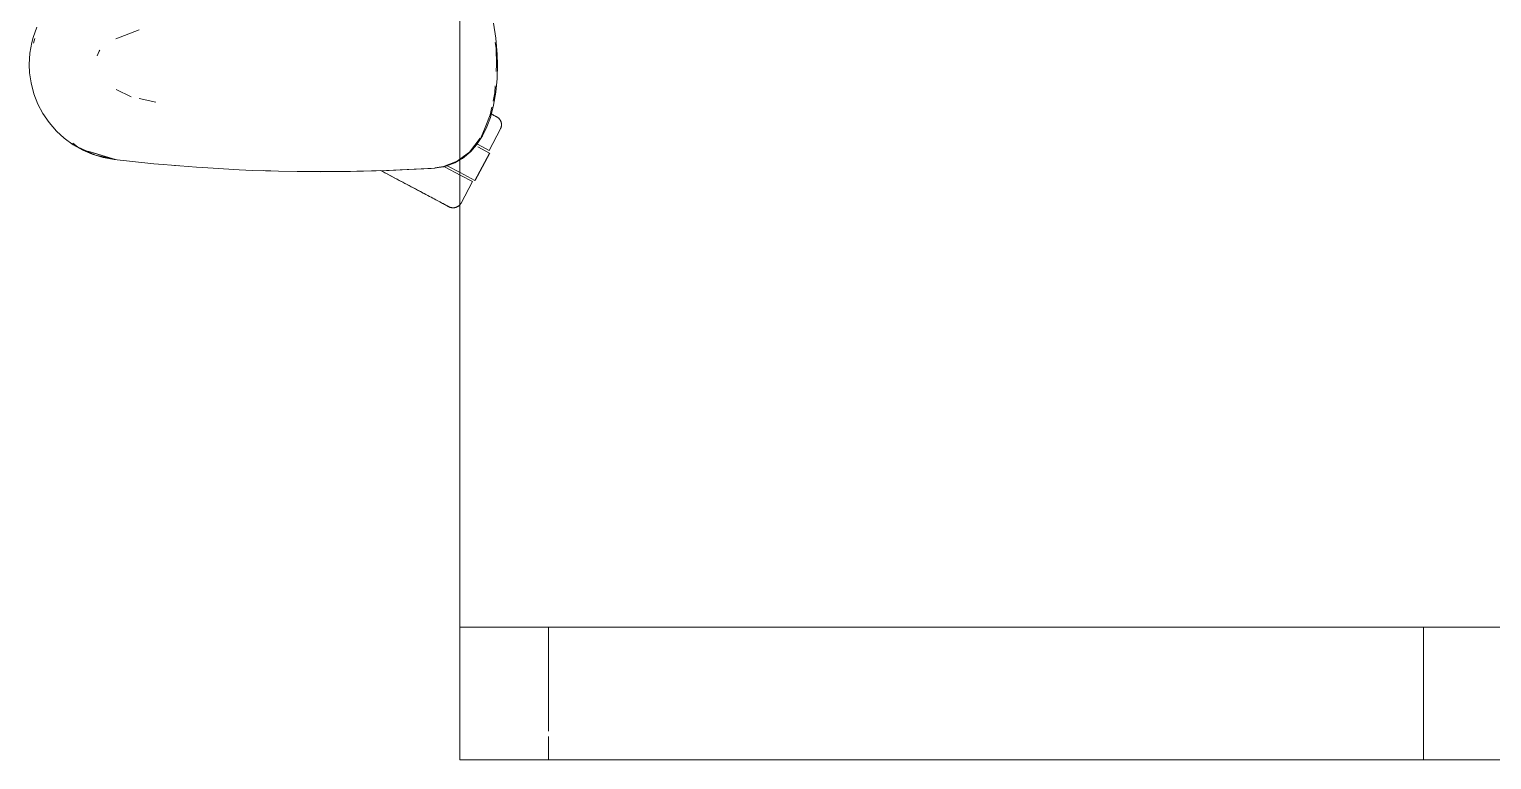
# Model space of a CAD drawing. Header units: millimetres. Extents: x 90978 to 295199, y -4084 to 97293.
# Drawn here: x 201453 to 202113, y 30563 to 30893 of the extents above; entities that cross this region are included whole.
import ezdxf

# ---------------------------------------------------------------- set-up
doc = ezdxf.new("R2010")
doc.units = ezdxf.units.MM
doc.header["$MEASUREMENT"] = 0
doc.layers.add('G-IMPT', color=8, linetype='CONTINUOUS', lineweight=9)
doc.layers.add('I-FURN', color=8, linetype='CONTINUOUS', lineweight=9)

msp = doc.modelspace()

# ---------------------------------------------------------------- linework, layer by layer
at = {"layer": 'G-IMPT'}
for p, q in [((201456.09, 30893.82), (201454.38, 30889.05)), ((201502.22, 30892.65), (201491.79, 30888.51)), ((201662.18, 30895.52), (201663.3, 30888.75)), ((201452.93, 30881.97), (201453.81, 30886.92)), ((201453.81, 30886.92), (201454.38, 30889.05)), ((201455.17, 30888.61), (201454.56, 30886.58)), ((201484.26, 30882.98), (201484.56, 30883.43)), ((201663.36, 30884.1), (201662.97, 30886.88)), ((201663.88, 30881.44), (201663.3, 30888.75)), ((201663.36, 30884.1), (201663.59, 30876.93)), ((201452.64, 30876.93), (201452.93, 30881.97)), ((201452.64, 30876.93), (201452.81, 30873.08)), ((201483.25, 30880.76), (201484.26, 30882.98)), ((201663.4, 30873.82), (201663.59, 30876.93)), ((201663.97, 30876.93), (201663.79, 30870.59)), ((201663.88, 30881.44), (201663.97, 30876.93)), ((201453.45, 30868.57), (201452.81, 30873.08)), ((201663.22, 30864.44), (201663.79, 30870.59)), ((201453.45, 30868.57), (201454.72, 30863.7)), ((201456.55, 30858.99), (201454.72, 30863.7)), ((201491.88, 30865.55), (201498.67, 30862.29)), ((201662.04, 30860.38), (201662.8, 30864.11)), ((201663.22, 30864.44), (201662.22, 30858.51)), ((201662.8, 30864.11), (201663, 30867.31)), ((201458.74, 30854.83), (201456.55, 30858.99)), ((201509.71, 30859.95), (201502.28, 30861.52)), ((201660.77, 30854.14), (201661.47, 30857.61)), ((201660.79, 30853.03), (201662.22, 30858.51)), ((201458.74, 30854.83), (201461.57, 30850.66)), ((201461.57, 30850.66), (201464.89, 30846.83)), ((201660.77, 30854.14), (201658.44, 30848.52)), ((201660.79, 30853.03), (201659.2, 30848.7)), ((201468.33, 30843.66), (201464.89, 30846.83)), ((201657.22, 30844.62), (201654.57, 30840.57)), ((201656.6, 30844.13), (201658.44, 30848.52)), ((201657.22, 30844.62), (201659.2, 30848.7)), ((201468.33, 30843.66), (201472.41, 30840.67)), ((201472.37, 30841.36), (201474.48, 30839.76)), ((201476.85, 30838.15), (201472.41, 30840.67)), ((201482.54, 30836.02), (201474.48, 30839.76)), ((201476.85, 30838.15), (201481.09, 30836.34)), ((201491.51, 30833.98), (201479.05, 30837.81)), ((201479.05, 30837.81), (201488.2, 30834.9)), ((201646.96, 30834.07), (201651.38, 30837.34)), ((201648.16, 30834.46), (201651.9, 30837.54)), ((201651.38, 30837.34), (201656.23, 30843.65)), ((201654.57, 30840.57), (201651.9, 30837.54)), ((201481.09, 30836.34), (201485.96, 30834.88)), ((201482.54, 30836.02), (201490.95, 30834.11)), ((201491, 30833.98), (201485.96, 30834.88)), ((201491.51, 30833.98), (201488.2, 30834.9)), ((201508.93, 30832.07), (201491, 30833.98)), ((201513.06, 30831.73), (201508.93, 30832.07)), ((201528.11, 30830.48), (201513.06, 30831.73)), ((201519.93, 30831.13), (201518.25, 30831.3)), ((201528.11, 30830.48), (201533.2, 30830.16)), ((201639.56, 30830.76), (201635.71, 30830.18)), ((201639.74, 30830.74), (201637.34, 30830.3)), ((201639.56, 30830.76), (201645.76, 30833.17)), ((201639.74, 30830.74), (201641.08, 30831.11)), ((201644.73, 30832.5), (201641.08, 30831.11)), ((201644.73, 30832.5), (201646.96, 30833.78)), ((201645.76, 30833.17), (201646.96, 30834.07)), ((201646.96, 30833.78), (201648.16, 30834.46)), ((201533.2, 30830.16), (201547.34, 30829.35)), ((201553.36, 30829.09), (201547.34, 30829.35)), ((201553.36, 30829.09), (201565.12, 30828.7)), ((201558.25, 30828.95), (201560.18, 30828.84)), ((201560.18, 30828.84), (201561.68, 30828.83)), ((201573.54, 30828.54), (201565.12, 30828.7)), ((201573.54, 30828.54), (201603.56, 30828.65)), ((201573.54, 30828.54), (201593.73, 30828.49)), ((201573.54, 30828.54), (201584.33, 30828.45)), ((201603.56, 30828.65), (201584.33, 30828.45)), ((201593.73, 30828.49), (201615.12, 30829)), ((201593.73, 30828.49), (201613.91, 30828.96)), ((201593.73, 30828.49), (201603.56, 30828.65)), ((201593.73, 30828.53), (201595.76, 30828.51)), ((201595.76, 30828.51), (201597.68, 30828.58)), ((201603.56, 30828.65), (201615.12, 30829)), ((201613.91, 30828.96), (201635.7, 30830.04)), ((201613.91, 30828.96), (201634.09, 30829.93)), ((201615.12, 30829), (201613.91, 30828.96)), ((201615.12, 30829), (201635.7, 30830.04)), ((201635.7, 30830.04), (201634.09, 30829.93)), ((201635.7, 30830.04), (201637.34, 30830.3))]:
    msp.add_line(p, q, dxfattribs=at)
at = {"layer": 'I-FURN'}
for p, q in [((201646.96, 32162.73), (201646.96, 30562.73)), ((201646.96, 30562.73), (201646.96, 32162.73)), ((201661.11, 30854.61), (201661.47, 30854.42)), ((201661.28, 30854.52), (201661.11, 30854.61)), ((201661.69, 30854.3), (201661.28, 30854.52)), ((201661.47, 30854.42), (201661.86, 30854.21)), ((201662.06, 30854.11), (201661.69, 30854.3)), ((201661.86, 30854.21), (201662.22, 30854.02)), ((201662.4, 30853.93), (201662.06, 30854.11)), ((201662.22, 30854.02), (201662.54, 30853.85)), ((201662.69, 30853.77), (201662.4, 30853.93)), ((201662.54, 30853.85), (201662.82, 30853.7)), ((201662.95, 30853.63), (201662.69, 30853.77)), ((201662.82, 30853.7), (201663.06, 30853.58)), ((201663.17, 30853.52), (201662.95, 30853.63)), ((201663.06, 30853.58), (201663.26, 30853.47)), ((201663.35, 30853.42), (201663.17, 30853.52)), ((201663.26, 30853.47), (201663.42, 30853.38)), ((201663.49, 30853.35), (201663.35, 30853.42)), ((201663.42, 30853.38), (201663.54, 30853.32)), ((201663.59, 30853.29), (201663.49, 30853.35)), ((201663.54, 30853.32), (201663.62, 30853.28)), ((201663.65, 30853.26), (201663.59, 30853.29)), ((201663.62, 30853.28), (201663.67, 30853.25)), ((201663.67, 30853.25), (201663.65, 30853.26)), ((201663.67, 30853.25), (201663.81, 30853.17)), ((201663.67, 30853.25), (201663.67, 30853.25)), ((201663.81, 30853.17), (201663.95, 30853.09)), ((201663.95, 30853.09), (201664.08, 30853)), ((201664.08, 30853), (201664.21, 30852.9)), ((201664.21, 30852.9), (201664.34, 30852.8)), ((201664.34, 30852.8), (201664.46, 30852.7)), ((201664.46, 30852.7), (201664.58, 30852.59)), ((201664.58, 30852.59), (201664.7, 30852.47)), ((201664.7, 30852.47), (201664.8, 30852.36)), ((201664.8, 30852.36), (201664.91, 30852.23)), ((201664.91, 30852.23), (201665.01, 30852.1)), ((201665.01, 30852.1), (201665.1, 30851.97)), ((201665.1, 30851.97), (201665.19, 30851.84)), ((201665.19, 30851.84), (201665.27, 30851.7)), ((201665.27, 30851.7), (201665.35, 30851.56)), ((201665.35, 30851.56), (201665.42, 30851.42)), ((201665.42, 30851.42), (201665.49, 30851.27)), ((201665.49, 30851.27), (201665.55, 30851.12)), ((201665.55, 30851.12), (201665.6, 30850.97)), ((201665.6, 30850.97), (201665.65, 30850.81)), ((201665.65, 30850.81), (201665.69, 30850.66)), ((201665.69, 30850.66), (201665.73, 30850.5)), ((201665.73, 30850.5), (201665.76, 30850.34)), ((201665.76, 30850.34), (201665.78, 30850.18)), ((201660.19, 30838.11), (201665.34, 30847.8)), ((201665.36, 30847.84), (201665.34, 30847.8)), ((201665.43, 30847.98), (201665.36, 30847.84)), ((201665.49, 30848.13), (201665.43, 30847.98)), ((201665.55, 30848.28), (201665.49, 30848.13)), ((201665.61, 30848.43), (201665.55, 30848.28)), ((201665.66, 30848.59), (201665.61, 30848.43)), ((201665.7, 30848.74), (201665.66, 30848.59)), ((201665.73, 30848.9), (201665.7, 30848.74)), ((201665.76, 30849.06), (201665.73, 30848.9)), ((201665.78, 30849.22), (201665.76, 30849.06)), ((201665.78, 30850.18), (201665.8, 30850.02)), ((201665.8, 30849.38), (201665.78, 30849.22)), ((201665.8, 30850.02), (201665.81, 30849.86)), ((201665.81, 30849.54), (201665.8, 30849.38)), ((201665.81, 30849.86), (201665.81, 30849.7)), ((201665.81, 30849.7), (201665.81, 30849.54)), ((201655, 30840.87), (201660.19, 30838.11)), ((201655.08, 30839.7), (201660.37, 30836.88)), ((201640.01, 30830.72), (201647.39, 30826.8)), ((201647.11, 30828.08), (201641.29, 30831.17)), ((201660.37, 30836.88), (201653.8, 30824.52)), ((201653.97, 30824.43), (201660.54, 30836.79)), ((201612.21, 30828.51), (201611.23, 30829.04)), ((201611.68, 30828.8), (201612.67, 30828.27)), ((201613.2, 30827.99), (201612.21, 30828.51)), ((201612.67, 30828.27), (201613.66, 30827.74)), ((201614.2, 30827.46), (201613.2, 30827.99)), ((201613.66, 30827.74), (201614.66, 30827.21)), ((201615.2, 30826.92), (201614.2, 30827.46)), ((201614.66, 30827.21), (201615.66, 30826.68)), ((201616.2, 30826.39), (201615.2, 30826.92)), ((201615.66, 30826.68), (201616.67, 30826.14)), ((201617.21, 30825.86), (201616.2, 30826.39)), ((201616.67, 30826.14), (201617.67, 30825.61)), ((201618.22, 30825.32), (201617.21, 30825.86)), ((201617.67, 30825.61), (201618.68, 30825.08)), ((201619.22, 30824.79), (201618.22, 30825.32)), ((201618.68, 30825.08), (201619.68, 30824.54)), ((201620.22, 30824.26), (201619.22, 30824.79)), ((201619.68, 30824.54), (201620.68, 30824.01)), ((201621.21, 30823.73), (201620.22, 30824.26)), ((201620.68, 30824.01), (201621.67, 30823.49)), ((201653.8, 30824.52), (201647.11, 30828.08)), ((201647.39, 30826.8), (201652.68, 30823.99)), ((201647.53, 30814.3), (201652.68, 30823.99)), ((201622.2, 30823.2), (201621.21, 30823.73)), ((201621.67, 30823.49), (201622.65, 30822.96)), ((201623.18, 30822.68), (201622.2, 30823.2)), ((201622.65, 30822.96), (201623.62, 30822.45)), ((201624.15, 30822.17), (201623.18, 30822.68)), ((201623.62, 30822.45), (201624.59, 30821.93)), ((201625.1, 30821.66), (201624.15, 30822.17)), ((201624.59, 30821.93), (201625.54, 30821.43)), ((201626.05, 30821.16), (201625.1, 30821.66)), ((201625.54, 30821.43), (201626.48, 30820.93)), ((201626.98, 30820.66), (201626.05, 30821.16)), ((201626.48, 30820.93), (201627.4, 30820.44)), ((201627.89, 30820.18), (201626.98, 30820.66)), ((201627.4, 30820.44), (201628.31, 30819.96)), ((201628.79, 30819.7), (201627.89, 30820.18)), ((201628.31, 30819.96), (201629.19, 30819.48)), ((201629.66, 30819.23), (201628.79, 30819.7)), ((201629.19, 30819.48), (201630.06, 30819.02)), ((201630.52, 30818.78), (201629.66, 30819.23)), ((201630.06, 30819.02), (201630.91, 30818.57)), ((201631.36, 30818.33), (201630.52, 30818.78)), ((201630.91, 30818.57), (201631.73, 30818.13)), ((201631.73, 30818.13), (201632.53, 30817.71)), ((201632.53, 30817.71), (201633.31, 30817.3)), ((201633.31, 30817.3), (201634.06, 30816.9)), ((201634.06, 30816.9), (201634.78, 30816.51)), ((201634.78, 30816.51), (201635.47, 30816.14)), ((201635.47, 30816.14), (201636.14, 30815.79)), ((201636.14, 30815.79), (201636.77, 30815.45)), ((201636.77, 30815.45), (201637.37, 30815.13)), ((201637.69, 30814.97), (201637.1, 30815.28)), ((201637.37, 30815.13), (201637.94, 30814.83)), ((201638.24, 30814.68), (201637.69, 30814.97)), ((201637.94, 30814.83), (201638.48, 30814.55)), ((201638.75, 30814.4), (201638.24, 30814.68)), ((201638.48, 30814.55), (201638.98, 30814.28)), ((201639.24, 30814.14), (201638.75, 30814.4)), ((201638.98, 30814.28), (201639.45, 30814.03)), ((201639.68, 30813.91), (201639.24, 30814.14)), ((201639.45, 30814.03), (201639.87, 30813.8)), ((201640.09, 30813.69), (201639.68, 30813.91)), ((201639.87, 30813.8), (201640.27, 30813.6)), ((201640.46, 30813.49), (201640.09, 30813.69)), ((201640.27, 30813.6), (201640.62, 30813.41)), ((201640.8, 30813.31), (201640.46, 30813.49)), ((201640.62, 30813.41), (201640.94, 30813.24)), ((201641.1, 30813.15), (201640.8, 30813.31)), ((201640.94, 30813.24), (201641.22, 30813.09)), ((201641.36, 30813.02), (201641.1, 30813.15)), ((201641.22, 30813.09), (201641.46, 30812.96)), ((201641.57, 30812.9), (201641.36, 30813.02)), ((201641.46, 30812.96), (201641.66, 30812.85)), ((201641.75, 30812.8), (201641.57, 30812.9)), ((201641.66, 30812.85), (201641.82, 30812.77)), ((201641.9, 30812.73), (201641.75, 30812.8)), ((201641.82, 30812.77), (201641.95, 30812.7)), ((201642, 30812.68), (201641.9, 30812.73)), ((201641.95, 30812.7), (201642.03, 30812.66)), ((201642.06, 30812.64), (201642, 30812.68)), ((201642.03, 30812.66), (201642.07, 30812.64)), ((201642.08, 30812.63), (201642.06, 30812.64)), ((201642.07, 30812.64), (201642.08, 30812.63)), ((201642.11, 30812.61), (201642.08, 30812.63)), ((201642.26, 30812.54), (201642.11, 30812.61)), ((201642.41, 30812.48), (201642.26, 30812.54)), ((201642.56, 30812.42), (201642.41, 30812.48)), ((201642.71, 30812.36), (201642.56, 30812.42)), ((201642.86, 30812.32), (201642.71, 30812.36)), ((201643.02, 30812.28), (201642.86, 30812.32)), ((201643.18, 30812.24), (201643.02, 30812.28)), ((201643.33, 30812.21), (201643.18, 30812.24)), ((201643.49, 30812.19), (201643.33, 30812.21)), ((201643.65, 30812.17), (201643.49, 30812.19)), ((201643.82, 30812.17), (201643.65, 30812.17)), ((201643.98, 30812.16), (201643.82, 30812.17)), ((201644.14, 30812.17), (201643.98, 30812.16)), ((201644.3, 30812.18), (201644.14, 30812.17)), ((201644.46, 30812.19), (201644.3, 30812.18)), ((201644.62, 30812.22), (201644.46, 30812.19)), ((201644.78, 30812.24), (201644.62, 30812.22)), ((201644.93, 30812.28), (201644.78, 30812.24)), ((201645.09, 30812.32), (201644.93, 30812.28)), ((201645.24, 30812.37), (201645.09, 30812.32)), ((201645.4, 30812.42), (201645.24, 30812.37)), ((201645.55, 30812.48), (201645.4, 30812.42)), ((201645.69, 30812.55), (201645.55, 30812.48)), ((201645.84, 30812.62), (201645.69, 30812.55)), ((201645.98, 30812.7), (201645.84, 30812.62)), ((201646.12, 30812.78), (201645.98, 30812.7)), ((201646.25, 30812.87), (201646.12, 30812.78)), ((201646.38, 30812.97), (201646.25, 30812.87)), ((201646.51, 30813.06), (201646.38, 30812.97)), ((201646.63, 30813.17), (201646.51, 30813.06)), ((201646.75, 30813.28), (201646.63, 30813.17)), ((201646.87, 30813.39), (201646.75, 30813.28)), ((201646.97, 30813.51), (201646.87, 30813.39)), ((201647.08, 30813.63), (201646.97, 30813.51)), ((201647.18, 30813.76), (201647.08, 30813.63)), ((201647.27, 30813.89), (201647.18, 30813.76)), ((201647.36, 30814.02), (201647.27, 30813.89)), ((201647.45, 30814.16), (201647.36, 30814.02)), ((201647.53, 30814.3), (201647.45, 30814.16)), ((201646.96, 30622.73), (202081.96, 30622.73)), ((201686.96, 30622.73), (201646.96, 30622.73)), ((201646.96, 30622.73), (201646.96, 30562.73)), ((201646.96, 30562.73), (201646.96, 30622.73)), ((203206.96, 30622.73), (201686.96, 30622.73)), ((201686.96, 30575.63), (201686.96, 30622.73)), ((201686.96, 30575.63), (201686.96, 30622.73)), ((202081.96, 30622.73), (202211.96, 30622.73)), ((202081.96, 30562.73), (202081.96, 30622.73)), ((202081.96, 30562.73), (202081.96, 30622.73)), ((201686.96, 30562.73), (201686.96, 30573.31)), ((201686.96, 30562.73), (201686.96, 30573.31)), ((201646.96, 30562.73), (202446.96, 30562.73)), ((202446.96, 30562.73), (201646.96, 30562.73)), ((201646.96, 30562.73), (201686.96, 30562.73)), ((202081.96, 30562.73), (201646.96, 30562.73)), ((201686.96, 30562.73), (203206.96, 30562.73)), ((202211.96, 30562.73), (202081.96, 30562.73))]:
    msp.add_line(p, q, dxfattribs=at)

doc.saveas('drawing.dxf')
